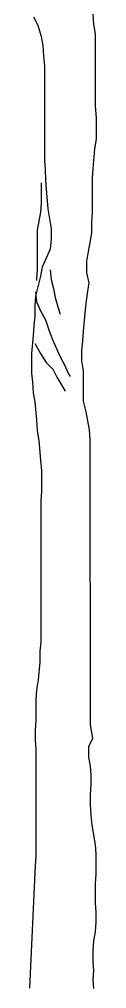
# Model space of a CAD drawing. Extents: x -152 to 3582, y 5293 to 11715.
# Drawn here: x 1550 to 1718, y 5293 to 7724 of the extents above; entities that cross this region are included whole.
import ezdxf

# ---------------------------------------------------------------- set-up
doc = ezdxf.new("R2010")
doc.units = 0
doc.header["$LTSCALE"] = 150
doc.header["$MEASUREMENT"] = 0
doc.layers.get('0').update_dxf_attribs({"linetype": 'CONTINUOUS'})

msp = doc.modelspace()

# ---------------------------------------------------------------- linework, layer by layer
for points in [[(1560.2, 7730.1), (1570.6, 7709.5), (1578.8, 7680.7), (1583, 7658.1), (1585, 7631.3), (1587.1, 7606.6), (1587.3, 7369.7), (1589.4, 7347.1), (1589.5, 7320.3), (1591.5, 7297.7), (1595.7, 7248.3), (1604, 7198.8), (1604, 7172.1), (1602, 7147.3), (1581.4, 7102), (1577.3, 7079.4), (1565, 7029.9), (1563, 7005.2), (1563, 6978.4), (1561, 6955.8), (1558.9, 6931.1), (1554.8, 6885.8), (1554.9, 6836.3), (1557, 6813.7), (1559, 6786.9), (1563.2, 6764.3), (1567.3, 6719), (1569.4, 6692.2), (1573.6, 6667.5), (1577.7, 6618.1), (1579.8, 6591.3), (1579.9, 6539.8), (1577.8, 6517.2), (1577.9, 6162.2), (1575.8, 6139.5), (1575.9, 6112.8), (1571.8, 6067.5), (1567.7, 6042.7), (1565.7, 6018), (1565.7, 5964.5), (1563.7, 5941.8), (1563.7, 5917.1), (1565.8, 5892.4), (1566, 5624.7), (1564, 5602), (1549.7, 5294.1)], [(1711.3, 5293.2), (1709.2, 5315.9), (1711.3, 5338.5), (1709.2, 5361.2), (1709.2, 5388), (1711.2, 5412.7), (1715.3, 5435.3), (1717.3, 5460), (1717.3, 5484.8), (1715.2, 5507.4), (1715.2, 5556.8), (1717.2, 5579.5), (1717.2, 5631), (1715.1, 5653.6), (1706.8, 5703), (1704.7, 5727.8), (1702.6, 5754.5), (1702.6, 5779.2), (1704.7, 5803.9), (1704.6, 5828.7), (1702.6, 5851.3), (1698.4, 5874), (1698.4, 5900.7), (1708.7, 5921.3), (1702.5, 5954.3), (1702.1, 6669.6), (1700, 6694.3), (1691.7, 6739.6), (1685.5, 6766.4), (1685.5, 6842.6), (1681.3, 6867.3), (1681.3, 6894.1), (1683.3, 6916.7), (1685.4, 6941.5), (1689.4, 6986.8), (1691.5, 7011.5), (1695.6, 7036.2), (1699.7, 7063), (1693.5, 7087.7), (1693.4, 7116.5), (1697.5, 7141.2), (1701.6, 7163.9), (1705.7, 7188.6), (1705.7, 7215.4), (1707.7, 7240.1), (1707.7, 7326.6), (1709.7, 7349.2), (1713.8, 7398.7), (1717.9, 7423.4), (1717.8, 7476.9), (1715.7, 7505.7), (1715.6, 7687), (1711.4, 7711.7), (1709.3, 7736.4)], [(1579.2, 7314.1), (1579.2, 7262.7), (1577.2, 7240), (1569, 7194.7), (1569.1, 7095.8), (1567, 7073.2), (1567, 7069.1)], [(1602, 7095.9), (1604.1, 7071.2), (1610.3, 7048.5), (1614.4, 7025.9), (1620.6, 7003.2), (1626.8, 6984.7)], [(1565, 7040.2), (1567.1, 7015.5), (1577.4, 6992.9), (1589.8, 6970.2), (1598, 6945.5), (1606.3, 6922.9), (1626.9, 6877.6), (1637.2, 6857), (1647.6, 6834.4), (1651.7, 6828.2)], [(1563.1, 6910.5), (1577.5, 6885.8), (1591.9, 6863.1), (1608.4, 6846.7), (1618.7, 6826.1), (1631.1, 6805.5), (1639.4, 6791.1)]]:
    msp.add_lwpolyline(points)

doc.saveas('drawing.dxf')
